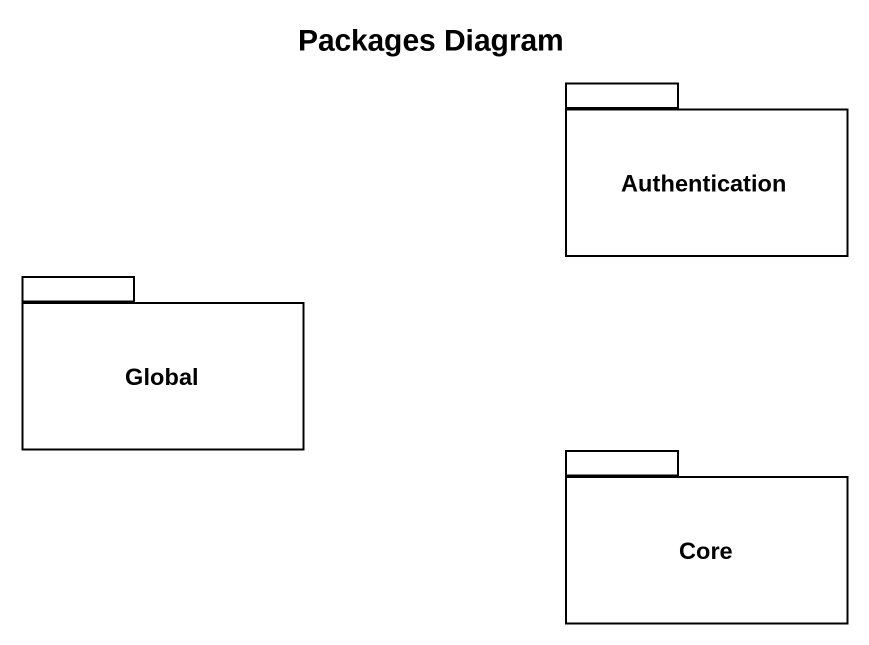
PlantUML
@startuml
title Packages Diagram
package Authentication {
}
package Global {
}
package Core {
}
@enduml
